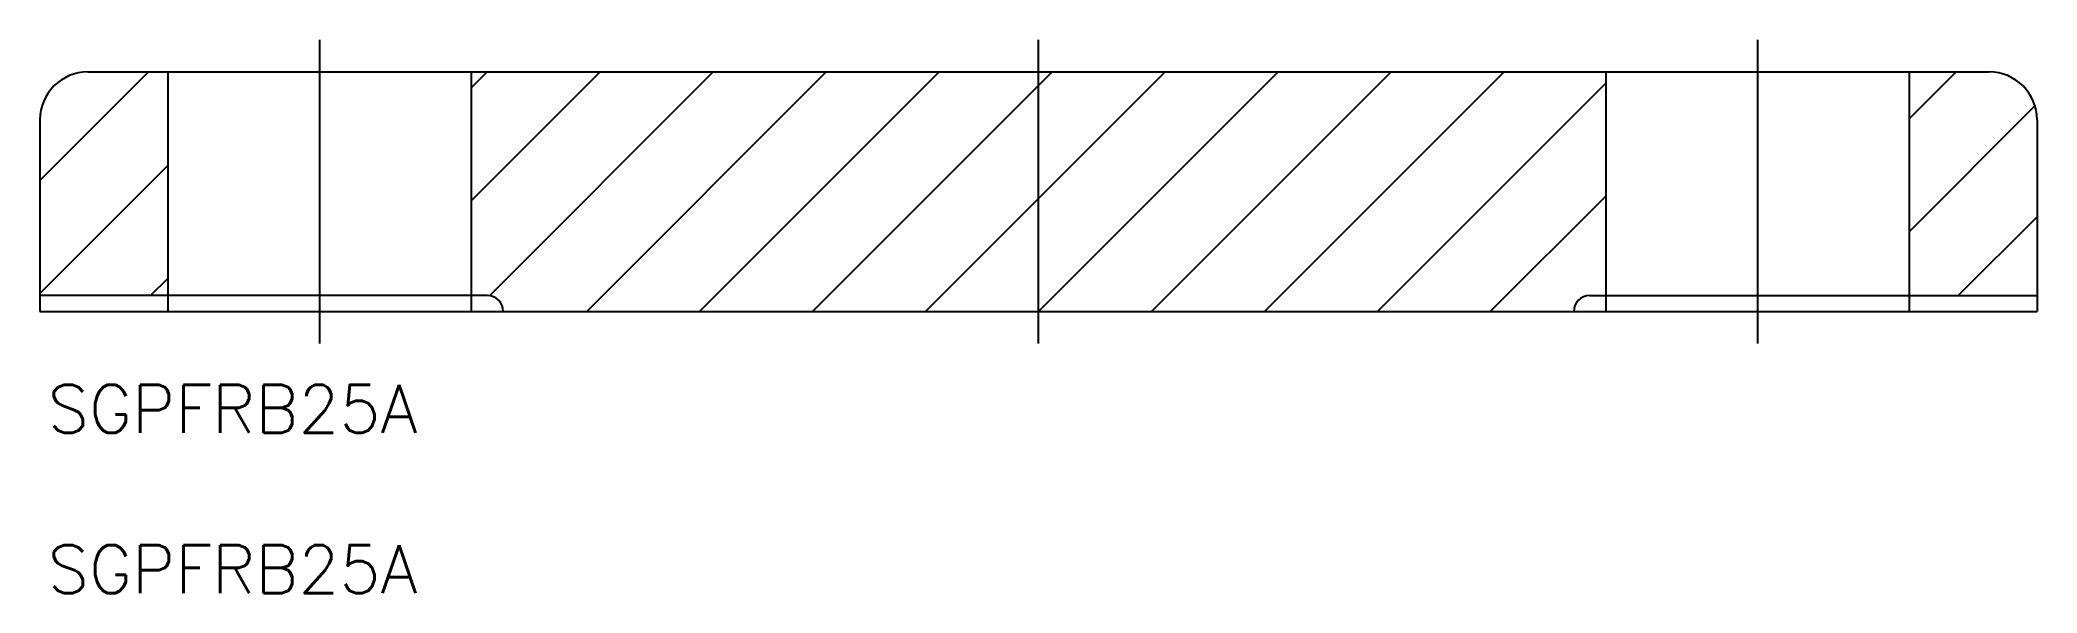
# Model space of a CAD drawing. Extents: x -62 to 62, y -18 to 17.
import ezdxf

# ---------------------------------------------------------------- set-up
doc = ezdxf.new("R2010")
doc.units = 0
doc.linetypes.add('CENTER', pattern=[50.8, 31.75, -6.35, 6.35, -6.35])
doc.layers.get('0').update_dxf_attribs({"linetype": 'CONTINUOUS'})
doc.layers.add('CENTER', color=1, linetype='CENTER')
doc.styles.get("Standard").update_dxf_attribs({"font": 'txt.shx', "height": 3, "bigfont": 'bigfont.shx'})

msp = doc.modelspace()

# ---------------------------------------------------------------- linework, layer by layer
at = {"color": 3, "linetype": 'CONTINUOUS'}
for p, q in [((-62.5, 8.21), (-55.71, 15)), ((-35.5, 14), (-34.5, 15)), ((-21.21, 0), (-6.21, 15)), ((0, 14.14), (0.86, 15)), ((0, 7.07), (7.93, 15)), ((0, 0), (15, 15)), ((7.07, 0), (22.07, 15)), ((14.14, 0), (29.14, 15)), ((54.5, 12.07), (57.43, 15)), ((-35.5, 6.93), (-27.43, 15)), ((-34.36, 0.99), (-20.36, 15)), ((-28.28, 0), (-13.28, 15)), ((-14.14, 0), (0, 14.14)), ((21.21, 0), (35.5, 14.29)), ((54.5, 5), (62.37, 12.87)), ((-62.5, 1.14), (-54.5, 9.14)), ((-7.07, 0), (0, 7.07)), ((28.28, 0), (35.5, 7.22)), ((57.57, 1), (62.5, 5.93)), ((-55.57, 1), (-54.5, 2.07))]:
    msp.add_line(p, q, dxfattribs=at)
at = {"color": 7, "linetype": 'CONTINUOUS'}
for p, q in [((-59.5, 15), (59.5, 15)), ((-54.5, 15), (-54.5, 0)), ((-35.5, 15), (-35.5, 0)), ((35.5, 15), (35.5, 0)), ((54.5, 15), (54.5, 0)), ((-62.5, 12), (-62.5, 0)), ((62.5, 12), (62.5, 0)), ((-34.5, 1), (-62.5, 1)), ((-62.5, 0), (62.5, 0)), ((34.5, 1), (62.5, 1))]:
    msp.add_line(p, q, dxfattribs=at)
for centre, radius, start, end in [((-59.5, 12), 3, 90, 180), ((59.5, 12), 3, 0, 90), ((-34.5, 0), 1, 0, 90), ((34.5, 0), 1, 90, 180)]:
    msp.add_arc(centre, radius, start, end, dxfattribs=at)
at = {"layer": 'CENTER', "color": 1, "linetype": 'CENTER'}
for p, q in [((-45, 17), (-45, -2)), ((0, -2), (0, 17)), ((45, 17), (45, -2))]:
    msp.add_line(p, q, dxfattribs=at)

# ---------------------------------------------------------------- texts
at = {"color": 7, "linetype": 'CONTINUOUS'}
for p in [(-62.01, -7.59), (-62.01, -17.62)]:
    msp.add_text('SGPFRB25A', height=3, dxfattribs=at).set_placement(p)

doc.saveas('drawing.dxf')
